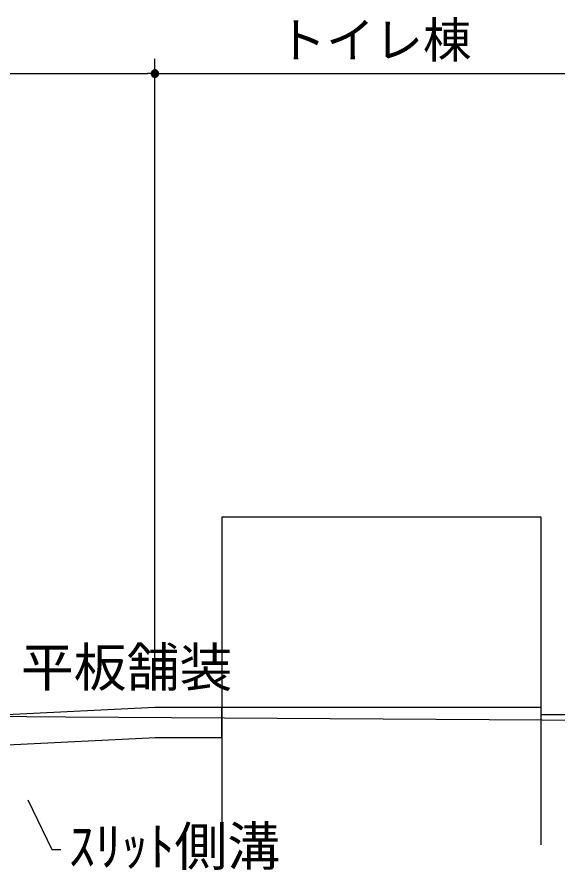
# Model space of a CAD drawing. Units: millimetres on the paper. Extents: x -84 to 7, y -133 to 191.
# Drawn here: x -29.22 to -25.54, y -20.77 to -14.97 of the extents above; entities that cross this region are included whole.
import ezdxf
from ezdxf.enums import TextEntityAlignment as Align

# ---------------------------------------------------------------- set-up
doc = ezdxf.new("R2010")
doc.units = ezdxf.units.MM
doc.header["$LTSCALE"] = 0.14
for name, color, linetype in [('0-3_D-STR-2-文字', 7, 'Continuous'), ('0-7_D-STR-1-計線1', 7, 'Continuous'), ('0-9_D-BDG-1-現況', 7, 'Continuous')]:
    doc.layers.add(name, color=color, linetype=linetype)
doc.styles.add('ＭＳ ゴシック', font='')
doc.styles.get('ＭＳ ゴシック').set_extended_font_data('MS Gothic')

msp = doc.modelspace()

# ---------------------------------------------------------------- linework, layer by layer
at = {"layer": '0-3_D-STR-2-文字'}
for p, q in [((-28.2835, -19.5157), (-28.2835, -15.2545)), ((-28.2835, -18.732), (-28.2835, -15.2545)), ((-39.6838, -15.3545), (-28.3335, -15.3545)), ((-28.3085, -15.3545), (-28.3335, -15.3545)), ((-28.259, -15.3495), (-28.3079, -15.3495)), ((-28.3079, -15.3595), (-28.259, -15.3595)), ((-28.3064, -15.3446), (-28.2606, -15.3446)), ((-28.2606, -15.3645), (-28.3064, -15.3645)), ((-28.2635, -15.3395), (-28.3035, -15.3395)), ((-28.3035, -15.3695), (-28.2635, -15.3695)), ((-28.2985, -15.3346), (-28.2685, -15.3346)), ((-28.2685, -15.3745), (-28.2985, -15.3745)), ((-28.2585, -15.3545), (-28.2335, -15.3545)), ((-28.2335, -15.3545), (-25.2511, -15.3545))]:
    msp.add_line(p, q, dxfattribs=at)
for points in [[(-28.2585, -15.3545), (-28.2587, -15.3514), (-28.2593, -15.3483), (-28.2603, -15.3453), (-28.2616, -15.3425), (-28.2633, -15.3399), (-28.2653, -15.3374), (-28.2676, -15.3353), (-28.2701, -15.3334), (-28.2729, -15.3319), (-28.2758, -15.3308), (-28.2788, -15.33), (-28.2819, -15.3296), (-28.2851, -15.3296), (-28.2882, -15.33), (-28.2912, -15.3308), (-28.2941, -15.3319), (-28.2969, -15.3334), (-28.2994, -15.3353), (-28.3017, -15.3374), (-28.3037, -15.3399), (-28.3054, -15.3425), (-28.3067, -15.3453), (-28.3077, -15.3483), (-28.3083, -15.3514), (-28.3085, -15.3545), (-28.2835, -15.3545)], [(-28.2585, -15.3545), (-28.2587, -15.3514), (-28.2593, -15.3483), (-28.2603, -15.3453), (-28.2616, -15.3425), (-28.2633, -15.3399), (-28.2653, -15.3374), (-28.2676, -15.3353), (-28.2701, -15.3334), (-28.2729, -15.3319), (-28.2758, -15.3308), (-28.2788, -15.33), (-28.2819, -15.3296), (-28.2851, -15.3296), (-28.2882, -15.33), (-28.2912, -15.3308), (-28.2941, -15.3319), (-28.2969, -15.3334), (-28.2994, -15.3353), (-28.3017, -15.3374), (-28.3037, -15.3399), (-28.3054, -15.3425), (-28.3067, -15.3453), (-28.3077, -15.3483), (-28.3083, -15.3514), (-28.3085, -15.3545), (-28.2835, -15.3545)], [(-28.3085, -15.3545), (-28.3083, -15.3577), (-28.3077, -15.3608), (-28.3067, -15.3638), (-28.3054, -15.3666), (-28.3037, -15.3692), (-28.3017, -15.3717), (-28.2994, -15.3738), (-28.2969, -15.3757), (-28.2941, -15.3772), (-28.2912, -15.3783), (-28.2882, -15.3791), (-28.2851, -15.3795), (-28.2819, -15.3795), (-28.2788, -15.3791), (-28.2758, -15.3783), (-28.2729, -15.3772), (-28.2701, -15.3757), (-28.2676, -15.3738), (-28.2653, -15.3717), (-28.2633, -15.3692), (-28.2616, -15.3666), (-28.2603, -15.3638), (-28.2593, -15.3608), (-28.2587, -15.3577), (-28.2585, -15.3545), (-28.2835, -15.3545)], [(-28.3085, -15.3545), (-28.3083, -15.3577), (-28.3077, -15.3608), (-28.3067, -15.3638), (-28.3054, -15.3666), (-28.3037, -15.3692), (-28.3017, -15.3717), (-28.2994, -15.3738), (-28.2969, -15.3757), (-28.2941, -15.3772), (-28.2912, -15.3783), (-28.2882, -15.3791), (-28.2851, -15.3795), (-28.2819, -15.3795), (-28.2788, -15.3791), (-28.2758, -15.3783), (-28.2729, -15.3772), (-28.2701, -15.3757), (-28.2676, -15.3738), (-28.2653, -15.3717), (-28.2633, -15.3692), (-28.2616, -15.3666), (-28.2603, -15.3638), (-28.2593, -15.3608), (-28.2587, -15.3577), (-28.2585, -15.3545), (-28.2835, -15.3545)]]:
    msp.add_lwpolyline(points, close=True, dxfattribs=at)
msp.add_lwpolyline([(-29.1481, -20.2955), (-28.9856, -20.6335), (-28.9231, -20.6335)], dxfattribs=at)
at = {"layer": '0-7_D-STR-1-計線1'}
msp.add_line((-27.8283, -18.3707), (-27.8283, -20.6013), dxfattribs=at)
for points in [[(-27.8283, -18.3707), (-25.6562, -18.3707), (-25.6562, -20.6013)], [(-31.5511, -19.6957), (-29.3438, -19.7148), (-29.2949, -19.715), (-28.2835, -19.6657), (-27.8283, -19.6657), (-25.6562, -19.6657), (-25.6562, -19.7157), (-25.2011, -19.7157)], [(-28.2835, -19.8711), (-27.8283, -19.8711), (-27.8283, -19.6657)], [(-29.2949, -19.92), (-29.2904, -19.9201), (-28.2785, -19.8707), (-27.8283, -19.8707)]]:
    msp.add_lwpolyline(points, dxfattribs=at)
at = {"layer": '0-9_D-BDG-1-現況'}
msp.add_lwpolyline([(-66.6942, -19.3008), (-64.4672, -19.3308), (-60.4411, -19.3808), (-56.4151, -19.4308), (-52.389, -19.4808), (-48.2686, -19.5308), (-43.9153, -19.5808), (-39.4004, -19.6308), (-34.6726, -19.6808), (-28.8916, -19.7308), (-20.9609, -19.7808)], dxfattribs=at)

# ---------------------------------------------------------------- texts
at = {"layer": '0-3_D-STR-2-文字', "style": 'ＭＳ ゴシック'}
for s, height, p in [('トイレ棟', 0.2419, (-27.4485, -15.3196)), ('平板舗装', 0.2639, (-29.1964, -19.6044)), ('ｽﾘｯﾄ側溝', 0.2639, (-28.8707, -20.8222))]:
    msp.add_text(s, height=height, dxfattribs=at).set_placement(p, align=Align.BOTTOM_LEFT)

doc.saveas('drawing.dxf')
